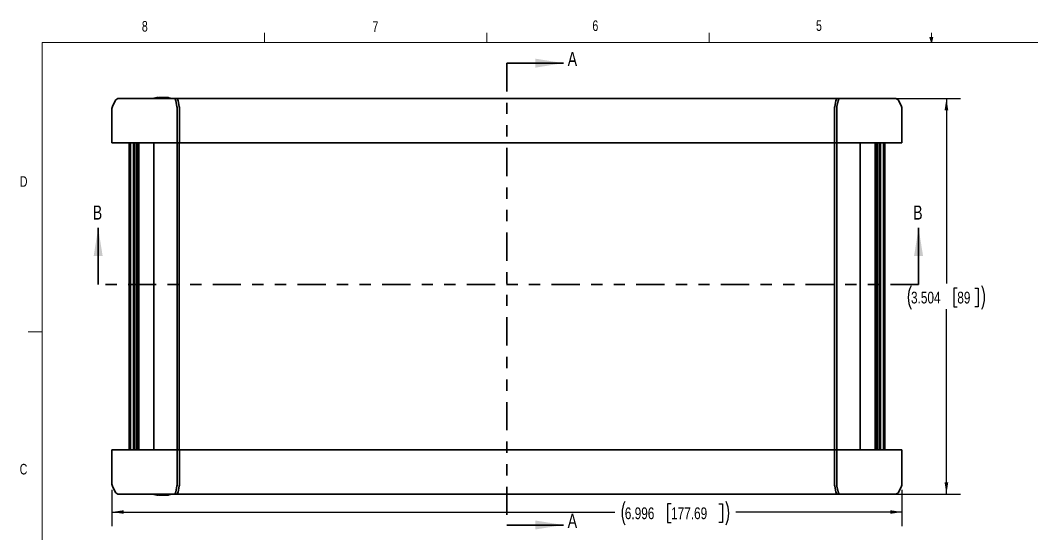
# Paper-space layout 'Sheet2' of a CAD drawing. Header units: inches. Extents: x 0.4 to 16.6, y 0.2 to 10.8.
# Drawn here: x 0.43 to 9.39, y 6.29 to 10.84 of the extents above; entities that cross this region are included whole.
import ezdxf

# ---------------------------------------------------------------- set-up
doc = ezdxf.new("R2010")
doc.units = ezdxf.units.IN
doc.header["$MEASUREMENT"] = 0
doc.linetypes.add('PHANTOM', pattern=[0.5, 0.25, -0.05, 0.05, -0.05, 0.05, -0.05])
doc.layers.add('SLD-0', color=7, linetype='Continuous')
doc.styles.add('SLDTEXTSTYLE1', font='TXT', dxfattribs={"width": 0.75})
doc.dimstyles.new('SLDDIMSTYLE2', dxfattribs={"dimtxt": 0.104167, "dimasz": 0.104167, "dimexe": 0, "dimexo": 0.0625, "dimgap": 0.026042, "dimtad": 0, "dimtih": 1, "dimtoh": 1, "dimdec": 3, "dimrnd": 1e-09, "dimzin": 12, "dimdsep": 46, "dimtxsty": 'SLDTEXTSTYLE1', "dimsah": 1, "dimcen": 0.09, "dimadec": 0, "dimazin": 3, "dimtfac": 1, "dimtdec": 3, "dimtofl": 0, "dimtmove": 0, "dimatfit": 3, "dimfxl": 0, "dimfrac": 2, "dimtolj": 1, "dimtzin": 12, "dimarcsym": 0})

# ---------------------------------------------------------------- blocks, each defined once
blk = doc.blocks.new('_D')
at = {"layer": 'SLD-0'}
for p, q in [((7.719, 10.1457), (8.7586, 10.1457)), ((8.6336, 10.1457), (8.6336, 8.5082)), ((8.7298, 8.4659), (8.6981, 8.4659)), ((8.6981, 8.4659), (8.6981, 8.3004)), ((8.8837, 8.4659), (8.9154, 8.4659)), ((8.9154, 8.4659), (8.9154, 8.3004)), ((8.6336, 6.6418), (8.6336, 8.2793)), ((8.6981, 8.3004), (8.7298, 8.3004)), ((8.9154, 8.3004), (8.8837, 8.3004)), ((7.971, 6.6418), (8.7586, 6.6418))]:
    blk.add_line(p, q, dxfattribs=at)
for centre, start, end in [((8.5279, 8.3832), 153.43495, 206.56505), ((8.7394, 8.3832), 333.43495, 26.56505)]:
    blk.add_arc(centre, 0.2323, start, end, dxfattribs=at)
for points in [[(8.6336, 10.1457), (8.6176, 10.0415), (8.6497, 10.0415)], [(8.6336, 6.6418), (8.6497, 6.7459), (8.6176, 6.7459)]]:
    blk.add_solid(points, dxfattribs=at)
at = {"layer": 'SLD-0', "char_height": 0.10417, "attachment_point": 1, "style": 'SLDTEXTSTYLE1'}
for s, insert in [('3.504', (8.3202, 8.4347)), ('89', (8.7298, 8.4347))]:
    blk.add_mtext(s, dxfattribs=dict(at, insert=insert))
blk = doc.blocks.new('_D_1')
at = {"layer": 'SLD-0'}
for p, q in [((1.2441, 6.6798), (1.2441, 6.3591)), ((8.2399, 6.6798), (8.2399, 6.3591)), ((6.1956, 6.5563), (6.1639, 6.5563)), ((6.1639, 6.5563), (6.1639, 6.3908)), ((6.6188, 6.5563), (6.6505, 6.5563)), ((6.6505, 6.5563), (6.6505, 6.3908)), ((1.2441, 6.4841), (5.698, 6.4841)), ((8.2399, 6.4841), (6.7701, 6.4841)), ((6.1639, 6.3908), (6.1956, 6.3908)), ((6.6505, 6.3908), (6.6188, 6.3908))]:
    blk.add_line(p, q, dxfattribs=at)
for centre, start, end in [((5.9937, 6.4735), 153.43495, 206.56505), ((6.4744, 6.4735), 333.43495, 26.56505)]:
    blk.add_arc(centre, 0.2323, start, end, dxfattribs=at)
for points in [[(1.2441, 6.4841), (1.3483, 6.4681), (1.3483, 6.5001)], [(8.2399, 6.4841), (8.1358, 6.5001), (8.1358, 6.4681)]]:
    blk.add_solid(points, dxfattribs=at)
at = {"layer": 'SLD-0', "char_height": 0.10417, "attachment_point": 1, "style": 'SLDTEXTSTYLE1'}
for s, insert in [('6.996', (5.7859, 6.525)), ('177.69', (6.1956, 6.525))]:
    blk.add_mtext(s, dxfattribs=dict(at, insert=insert))

psp = doc.layouts.new('Sheet2')

# ---------------------------------------------------------------- linework, layer by layer
at = {"color": 7, "linetype": 'Continuous', "lineweight": 18}
for p, q in [((2.5948, 10.6421), (2.5948, 10.7269)), ((4.5635, 10.6421), (4.5635, 10.7269)), ((6.5323, 10.6421), (6.5323, 10.7269)), ((8.501, 10.6421), (8.4878, 10.684)), ((8.5136, 10.684), (8.4878, 10.684)), ((8.494, 10.684), (8.501, 10.6421)), ((8.501, 10.6421), (8.501, 10.7269)), ((8.501, 10.6421), (8.5136, 10.684)), ((8.5059, 10.684), (8.501, 10.6421)), ((0.6263, 10.6421), (16.3763, 10.6421)), ((0.6263, 10.6421), (0.6263, 0.3921)), ((0.6263, 8.0796), (0.5013, 8.0796))]:
    psp.add_line(p, q, dxfattribs=at)
at = {"color": 7, "linetype": 'PHANTOM', "lineweight": 35}
for p, q in [((4.742, 10.4582), (4.742, 6.3692)), ((8.387, 8.4994), (1.1223, 8.4994))]:
    psp.add_line(p, q, dxfattribs=at)
at = {"color": 7, "linetype": 'Continuous', "lineweight": 35}
for p, q in [((4.742, 10.4582), (5.242, 10.4582)), ((1.2726, 10.1239), (1.2483, 10.0753)), ((1.3078, 10.1457), (1.3708, 10.1457)), ((1.563, 10.1457), (1.7954, 10.1457)), ((1.6081, 10.1465), (1.6057, 10.1457)), ((1.6538, 10.1553), (1.6561, 10.1553)), ((1.6809, 10.1553), (1.6781, 10.1553)), ((1.6809, 10.1553), (1.7036, 10.1553)), ((1.7253, 10.1503), (1.7256, 10.1553)), ((1.7265, 10.1553), (1.7256, 10.1553)), ((1.7265, 10.1553), (1.7262, 10.1501)), ((1.7265, 10.1553), (1.7279, 10.1553)), ((1.776, 10.1457), (1.7736, 10.1465)), ((1.7954, 10.1457), (1.815, 10.1457)), ((1.82, 10.0753), (1.8099, 10.1239)), ((1.815, 10.1457), (7.669, 10.1457)), ((1.8397, 10.0753), (1.8296, 10.1239)), ((7.6443, 10.0753), (7.6544, 10.1239)), ((7.664, 10.0753), (7.6741, 10.1239)), ((7.669, 10.1457), (7.6887, 10.1457)), ((7.6887, 10.1457), (7.921, 10.1457)), ((8.1132, 10.1457), (8.1762, 10.1457)), ((8.2358, 10.0753), (8.2115, 10.1239)), ((1.2441, 10.0577), (1.2441, 9.752)), ((1.8217, 9.752), (1.8217, 10.0577)), ((1.8414, 10.0577), (1.8414, 9.752)), ((7.6426, 9.752), (7.6426, 10.0577)), ((7.6623, 10.0577), (7.6623, 9.752)), ((8.2399, 9.752), (8.2399, 10.0577)), ((1.2441, 9.752), (1.3084, 9.752)), ((1.3084, 9.752), (1.563, 9.752)), ((1.3956, 7.0355), (1.3956, 9.752)), ((1.3956, 7.0355), (1.3956, 9.752)), ((1.4083, 7.0355), (1.4083, 9.752)), ((1.4348, 7.0355), (1.4348, 9.752)), ((1.4422, 7.0355), (1.4422, 9.752)), ((1.4594, 7.0355), (1.4594, 9.752)), ((1.4681, 7.0355), (1.4681, 9.752)), ((1.4826, 9.752), (1.4826, 7.0355)), ((1.563, 9.752), (1.8217, 9.752)), ((1.6141, 7.0355), (1.6141, 9.752)), ((1.821, 7.0355), (1.821, 9.752)), ((1.8414, 9.752), (1.8217, 9.752)), ((1.8407, 7.0355), (1.8407, 9.752)), ((1.8414, 9.752), (7.6426, 9.752)), ((7.6623, 9.752), (7.6426, 9.752)), ((7.6434, 7.0355), (7.6434, 9.752)), ((7.6623, 9.752), (7.921, 9.752)), ((7.663, 7.0355), (7.663, 9.752)), ((7.87, 7.0355), (7.87, 9.752)), ((7.921, 9.752), (8.1757, 9.752)), ((8.0015, 7.0355), (8.0015, 9.752)), ((8.016, 7.0355), (8.016, 9.752)), ((8.0247, 7.0355), (8.0247, 9.752)), ((8.0419, 7.0355), (8.0419, 9.752)), ((8.0492, 7.0355), (8.0492, 9.752)), ((8.0757, 7.0355), (8.0757, 9.752)), ((8.0885, 7.0355), (8.0885, 9.752)), ((8.0885, 7.0355), (8.0885, 9.752)), ((8.1757, 9.752), (8.2399, 9.752)), ((1.1223, 8.4994), (1.1223, 8.9994)), ((8.387, 8.4994), (8.387, 8.9994)), ((1.2441, 7.0355), (1.2441, 6.7298)), ((1.3084, 7.0355), (1.2441, 7.0355)), ((1.563, 7.0355), (1.3084, 7.0355)), ((1.8217, 7.0355), (1.563, 7.0355)), ((1.8217, 6.7298), (1.8217, 7.0355)), ((1.8217, 7.0355), (1.8414, 7.0355)), ((1.8414, 7.0355), (1.8414, 6.7298)), ((7.6426, 7.0355), (1.8414, 7.0355)), ((7.6426, 6.7298), (7.6426, 7.0355)), ((7.6426, 7.0355), (7.6623, 7.0355)), ((7.921, 7.0355), (7.6623, 7.0355)), ((7.6623, 7.0355), (7.6623, 6.7298)), ((8.1757, 7.0355), (7.921, 7.0355)), ((8.2399, 7.0355), (8.1757, 7.0355)), ((8.2399, 6.7298), (8.2399, 7.0355)), ((1.2483, 6.7122), (1.2726, 6.6635)), ((1.3708, 6.6418), (1.3078, 6.6418)), ((1.7954, 6.6418), (1.563, 6.6418)), ((1.6057, 6.6418), (1.6081, 6.641)), ((1.6561, 6.6321), (1.6538, 6.6321)), ((1.6561, 6.6321), (1.6564, 6.6377)), ((1.6781, 6.6321), (1.6809, 6.6321)), ((1.7036, 6.6321), (1.6809, 6.6321)), ((1.7256, 6.6321), (1.7253, 6.6372)), ((1.7256, 6.6321), (1.7265, 6.6321)), ((1.7262, 6.6374), (1.7265, 6.6321)), ((1.7279, 6.6321), (1.7265, 6.6321)), ((1.7736, 6.641), (1.776, 6.6418)), ((1.815, 6.6418), (1.7954, 6.6418)), ((1.82, 6.7122), (1.8099, 6.6635)), ((7.669, 6.6418), (1.815, 6.6418)), ((1.8397, 6.7122), (1.8296, 6.6635)), ((7.6443, 6.7122), (7.6544, 6.6635)), ((7.664, 6.7122), (7.6741, 6.6635)), ((7.6887, 6.6418), (7.669, 6.6418)), ((7.921, 6.6418), (7.6887, 6.6418)), ((8.1762, 6.6418), (8.1132, 6.6418)), ((8.2115, 6.6635), (8.2358, 6.7122)), ((4.742, 6.3692), (5.242, 6.3692))]:
    psp.add_line(p, q, dxfattribs=at)
for centre, radius, start, end in [((1.3078, 10.1063), 0.0394, 90, 153.43495), ((1.6908, 9.8426), 0.315, 96.7473, 105.2249), ((1.6796, 10.0048), 0.1523, 98.87151, 109.26044), ((1.6417, 9.9643), 0.1848, 86.15201, 93.84799), ((1.7044, 10.0048), 0.1523, 98.87151, 109.26044), ((1.7031, 9.982), 0.1752, 98.18872, 105.77926), ((1.6785, 9.9813), 0.1759, 72.11119, 81.80144), ((1.7014, 9.9813), 0.1759, 72.11119, 81.80144), ((1.6908, 9.8426), 0.315, 74.7751, 83.2527), ((1.744, 9.991), 0.158, 85.83865, 94.16135), ((8.1762, 10.1063), 0.0394, 26.56505, 90), ((1.2835, 10.0577), 0.0394, 153.43495, 180), ((8.2006, 10.0577), 0.0394, 360, 26.56505), ((1.2835, 6.7298), 0.0394, 180, 206.56505), ((8.2006, 6.7298), 0.0394, 333.43495, 360), ((1.3078, 6.6811), 0.0394, 206.56505, 270), ((1.6908, 6.9449), 0.315, 254.7751, 263.2527), ((1.6417, 6.8232), 0.1848, 266.15201, 273.84799), ((1.6796, 6.7827), 0.1523, 250.73956, 261.12849), ((1.7044, 6.7827), 0.1523, 250.73956, 261.12849), ((1.703, 6.8052), 0.1748, 254.2111, 261.8191), ((1.6785, 6.8062), 0.1759, 278.19856, 287.88881), ((1.7014, 6.8062), 0.1759, 278.19856, 287.88881), ((1.6908, 6.9449), 0.315, 276.7473, 285.2249), ((1.744, 6.7964), 0.158, 265.83865, 274.16135), ((8.1762, 6.6811), 0.0394, 270, 333.43495)]:
    psp.add_arc(centre, radius, start, end, dxfattribs=at)
for centre, start_param, end_param in [((1.7954, 10.1063), 5.176037, 6.283185), ((1.815, 10.1063), 5.176037, 6.283185), ((7.669, 10.1063), 0, 1.107149), ((7.6887, 10.1063), 0, 1.107149), ((1.8054, 10.0577), 4.712389, 5.176037), ((1.8251, 10.0577), 4.712389, 5.176037), ((7.6589, 10.0577), 1.107149, 1.570796), ((7.6786, 10.0577), 1.107149, 1.570796), ((1.8054, 6.7298), 4.248741, 4.712389), ((1.8251, 6.7298), 4.248741, 4.712389), ((7.6589, 6.7298), 1.570796, 2.034444), ((7.6786, 6.7298), 1.570796, 2.034444), ((1.7954, 6.6811), 3.141593, 4.248741), ((1.815, 6.6811), 3.141593, 4.248741), ((7.669, 6.6811), 2.034444, 3.141593), ((7.6887, 6.6811), 2.034444, 3.141593)]:
    psp.add_ellipse(centre, major_axis=(0, 0.0394), ratio=0.414214, start_param=start_param, end_param=end_param, dxfattribs=at)
for points, knots in [([(1.3708, 10.1457), (1.3735, 10.1457), (1.3788, 10.1457), (1.3937, 10.1457), (1.4134, 10.1457), (1.4383, 10.1457), (1.467, 10.1457), (1.508, 10.1457), (1.5413, 10.1457), (1.563, 10.1457)], [0, 0, 0, 0, 0.121299, 0.242669, 0.371473, 0.500423, 0.629222, 0.758178, 1, 1, 1, 1]), ([(1.6564, 10.1492), (1.6564, 10.1494), (1.6563, 10.1514), (1.6562, 10.1535), (1.6561, 10.1553)], [0, 0, 0, 0, 0.092142, 1, 1, 1, 1]), ([(7.921, 10.1457), (7.9319, 10.1457), (7.9536, 10.1457), (7.9859, 10.1457), (8.0171, 10.1457), (8.0458, 10.1457), (8.0706, 10.1457), (8.0972, 10.1457), (8.1069, 10.1457), (8.1132, 10.1457)], [0, 0, 0, 0, 0.121299, 0.242669, 0.371473, 0.500423, 0.629222, 0.758178, 1, 1, 1, 1]), ([(1.563, 6.6418), (1.5522, 6.6418), (1.5304, 6.6418), (1.4981, 6.6418), (1.467, 6.6418), (1.4383, 6.6418), (1.4135, 6.6418), (1.3868, 6.6418), (1.3771, 6.6418), (1.3708, 6.6418)], [0, 0, 0, 0, 0.121299, 0.242669, 0.371473, 0.500423, 0.629222, 0.758178, 1, 1, 1, 1]), ([(8.1132, 6.6418), (8.1106, 6.6418), (8.1052, 6.6418), (8.0904, 6.6418), (8.0707, 6.6418), (8.0458, 6.6418), (8.0171, 6.6418), (7.9761, 6.6418), (7.9428, 6.6418), (7.921, 6.6418)], [0, 0, 0, 0, 0.121299, 0.242669, 0.371473, 0.500423, 0.629222, 0.758178, 1, 1, 1, 1])]:
    psp.add_open_spline(points, degree=3, knots=knots, dxfattribs=at)
for points in [[(5.242, 10.4582), (4.992, 10.4982), (4.992, 10.4182)], [(1.1223, 8.9994), (1.0823, 8.7494), (1.1623, 8.7494)], [(8.387, 8.9994), (8.347, 8.7494), (8.427, 8.7494)], [(5.242, 6.3692), (4.992, 6.4092), (4.992, 6.3292)]]:
    psp.add_solid(points, dxfattribs=at)

# ---------------------------------------------------------------- texts
at = {"color": 7, "linetype": 'Continuous', "lineweight": 0, "char_height": 0.0937, "attachment_point": 1, "style": 'SLDTEXTSTYLE1'}
for s, insert in [('8', (1.5091, 10.8315)), ('7', (3.551, 10.8287)), ('6', (5.4987, 10.8367)), ('5', (7.4787, 10.8373)), ('D', (0.4286, 9.4575)), ('C', (0.4273, 6.9103))]:
    psp.add_mtext(s, dxfattribs=dict(at, insert=insert))
at = {"color": 7, "linetype": 'Continuous', "char_height": 0.125, "attachment_point": 1, "style": 'SLDTEXTSTYLE1'}
for s, insert in [('A', (5.2797, 10.5575)), ('B', (1.0745, 9.1979)), ('B', (8.3391, 9.1979)), ('A', (5.2797, 6.4685))]:
    psp.add_mtext(s, dxfattribs=dict(at, insert=insert))

# ---------------------------------------------------------------- dimensions: what is measured, and where the dimension line sits
at = {"layer": 'SLD-0'}
for base, p1, p2, angle, picture, middle in [((8.6336, 6.6418), (7.669, 10.1457), (7.921, 6.6418), 90, '_D', (8.6336, 8.3937)), ((1.2441, 6.4841), (8.2399, 6.7298), (1.2441, 6.7298), 0, '_D_1', (6.234, 6.4841))]:
    dim = psp.add_linear_dim(base=base, p1=p1, p2=p2, angle=angle, text='(<>)', dimstyle='SLDDIMSTYLE2', dxfattribs=at)
    dim.commit()
    dim.dimension.update_dxf_attribs({"geometry": picture, "text_midpoint": middle, "dimtype": 160})

doc.saveas('drawing.dxf')
